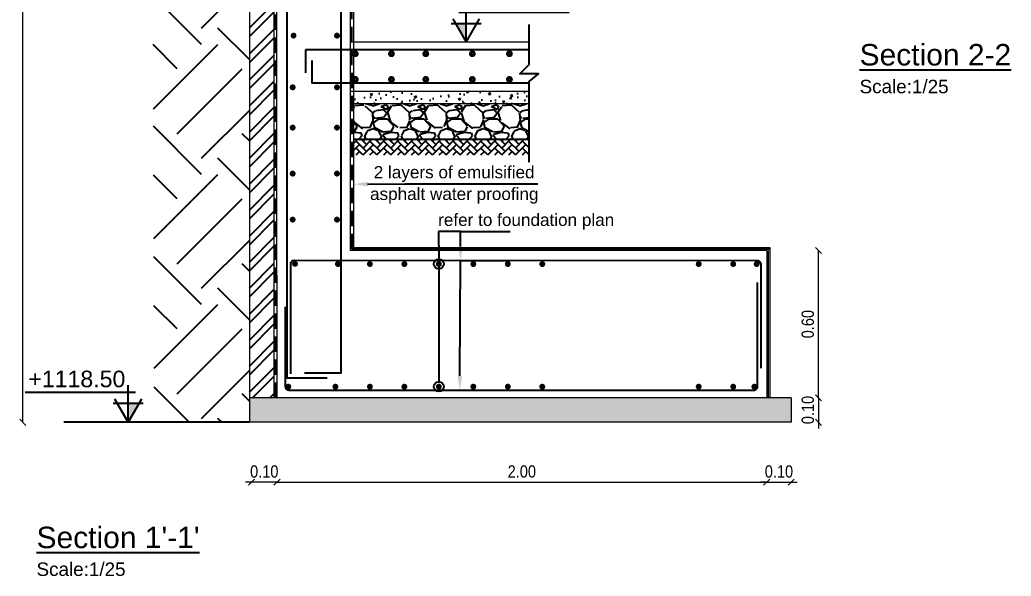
# Model space of a CAD drawing. Header units: metres. Extents: x -55 to 193, y -43 to 92.
# Drawn here: x 144.3 to 160.47, y 39.43 to 48.5 of the extents above; entities that cross this region are included whole.
import ezdxf
from ezdxf import colors
from ezdxf.entities.mleader import LeaderData, LeaderLine
from ezdxf.math import Vec2, Vec3

# ---------------------------------------------------------------- set-up
doc = ezdxf.new("R2010")
doc.units = ezdxf.units.M
doc.header["$MEASUREMENT"] = 0
doc.linetypes.add('HIDDEN', pattern=[0.375, 0.25, -0.125])
for name, color, linetype in [('A-LEVELS', 9, 'Continuous'), ('S-BAR', 6, 'Continuous'), ('S-BAR DOT', 6, 'Continuous'), ('S-HATCH', 9, 'Continuous'), ('S-Leaders', 137, 'Continuous'), ('S-Steel', 3, 'Continuous'), ('S-SYMPOLS', 6, 'Continuous'), ('S-TEXT SUB TITLE', 2, 'Continuous'), ('S-WATER PROOF', 8, 'HIDDEN')]:
    doc.layers.add(name, color=color, linetype=linetype)
for name, color, linetype, lineweight in [('S-CONCRETE', 2, 'Continuous', 15), ('S-CONCRETE DETAILS', 2, 'Continuous', 15), ('S-DIMENSIONS', 134, 'Continuous', 13), ('S-TEXT-STEEL', 255, 'Continuous', 15)]:
    doc.layers.add(name, color=color, linetype=linetype, lineweight=lineweight)
doc.styles.add('ARIAL', font='arial.ttf')
doc.styles.add('Site 1-200 (m)', font='arial.ttf', dxfattribs={"width": 0.85, "height": 0.2})
doc.styles.add('Tahoma', font='arial.ttf')
doc.linetypes.add('ZIGZAG', pattern='A,0.0001,-0.2,[131,arial.ttf,S=0.2,R=0,X=-0.2,Y=0],-0.4,[131,ltypeshp.shx,S=0.2,R=180,X=0.2,Y=0],-0.2', length=0.8001000000000001)
doc.dimstyles.new('1-25--', dxfattribs={"dimtxt": 0.36, "dimasz": 0.1, "dimexe": 0.144, "dimexo": 0.144, "dimgap": 0.072, "dimtad": 1, "dimlfac": 0.25, "dimzin": 1, "dimtxsty": 'Site 1-200 (m)', "dimblk": 'OBLIQUE', "dimcen": 90, "dimse1": 1, "dimse2": 1, "dimclrd": 256, "dimclrt": 256, "dimadec": 3, "dimazin": 3, "dimtfac": 1, "dimtix": 1, "dimtmove": 2, "dimatfit": 3, "dimfxl": 0.144, "dimlwd": -1})

# ---------------------------------------------------------------- blocks, each defined once
blk = doc.blocks.new('LEV')
at = {"layer": 'A-LEVELS'}
blk.add_hatch(color=254, dxfattribs=at).paths.add_polyline_path([(0.1169134295108882, 0.2025000000000006), (0, 0.2025000000000006), (0, 0)])
for p, q in [((0.0810000000000031, 0.3239999999999981), (-1.118999999999996, 0.3239999999999981)), ((0, 0), (0, 0.4050000000000012)), ((0, 0), (-0.144882685902175, 0.2509441731196063)), ((0.144882685902175, 0.2509441731196347), (0, 0)), ((0, 0.2025000000000006), (-0.1619999999999919, 0.2025000000000006)), ((0.1619999999999919, 0.2025000000000006), (0, 0.2025000000000006))]:
    blk.add_line(p, q, dxfattribs=at)
blk = doc.blocks.new('ELEVATION LEVEL')
at = {"layer": 'A-LEVELS', "xscale": -1}
blk.add_blockref('LEV', (0, 0), dxfattribs=at)
at = {"layer": 'A-LEVELS', "style": 'ARIAL'}
blk.add_attdef('+651.35', (0.1127573357080109, 0.4249593952554278), '', height=0.2199999999999998, rotation=359.9993380090004, dxfattribs=at)
blk = doc.blocks.new('_OBLIQUE')
at = {"color": 0, "linetype": 'ByBlock'}
blk.add_line((-0.5, -0.5), (0.5, 0.5), dxfattribs=at)
blk = doc.blocks.new('*D225')
at = {"layer": 'S-DIMENSIONS', "transparency": 16777216}
blk.add_line((148.4920862550079, 40.96156794216496), (156.4814348531569, 40.96156794216496), dxfattribs=at)
at = {"layer": 'S-DIMENSIONS', "transparency": 16777216, "xscale": 0.1, "yscale": 0.1, "zscale": 0.1, "rotation": 180}
blk.add_blockref('_OBLIQUE', (148.4920862550079, 40.96156794216496), dxfattribs=at)
at = {"layer": 'S-DIMENSIONS', "transparency": 16777216, "xscale": 0.1, "yscale": 0.1, "zscale": 0.1}
blk.add_blockref('_OBLIQUE', (156.4814348531569, 40.96156794216496), dxfattribs=at)
at = {"layer": 'S-DIMENSIONS', "transparency": 16777216, "insert": (152.4867605540824, 41.1356825397093), "char_height": 0.2, "attachment_point": 5, "style": 'Site 1-200 (m)'}
blk.add_mtext('\\A1;2.00', dxfattribs=at)
blk = doc.blocks.new('*D226')
at = {"layer": 'S-DIMENSIONS', "transparency": 16777216}
blk.add_line((157.3264968517379, 42.3391195401128), (157.3264968517379, 44.7391195401128), dxfattribs=at)
at = {"layer": 'S-DIMENSIONS', "transparency": 16777216, "xscale": 0.1, "yscale": 0.1, "zscale": 0.1}
for p, rotation in [((157.3264968517379, 44.7391195401128), 90), ((157.3264968517379, 42.3391195401128), 270)]:
    blk.add_blockref('_OBLIQUE', p, dxfattribs=dict(at, rotation=rotation))
at = {"layer": 'S-DIMENSIONS', "transparency": 16777216, "insert": (157.1523822541935, 43.53911954011283), "char_height": 0.2, "attachment_point": 5, "rotation": 90, "style": 'Site 1-200 (m)'}
blk.add_mtext('\\A1;0.60', dxfattribs=at)
blk = doc.blocks.new('*D223')
at = {"layer": 'S-DIMENSIONS', "transparency": 16777216}
for p, q in [((148.0775843185949, 40.96156794216496), (147.977584318595, 40.96156794216496)), ((148.4920862550079, 40.96156794216496), (148.0775843185949, 40.96156794216496)), ((148.4920862550079, 40.96156794216496), (148.5920862550079, 40.96156794216496))]:
    blk.add_line(p, q, dxfattribs=at)
at = {"layer": 'S-DIMENSIONS', "transparency": 16777216, "xscale": 0.1, "yscale": 0.1, "zscale": 0.1}
blk.add_blockref('_OBLIQUE', (148.0775843185949, 40.96156794216496), dxfattribs=at)
at = {"layer": 'S-DIMENSIONS', "transparency": 16777216, "xscale": 0.1, "yscale": 0.1, "zscale": 0.1, "rotation": 180}
blk.add_blockref('_OBLIQUE', (148.4920862550079, 40.96156794216496), dxfattribs=at)
at = {"layer": 'S-DIMENSIONS', "transparency": 16777216, "insert": (148.2848352868014, 41.1356825397093), "char_height": 0.2, "attachment_point": 5, "style": 'Site 1-200 (m)'}
blk.add_mtext('\\A1;0.10', dxfattribs=at)
blk = doc.blocks.new('*D224')
at = {"layer": 'S-DIMENSIONS', "transparency": 16777216}
for p, q in [((157.3264968517379, 42.3391195401128), (157.3264968517379, 42.4391195401128)), ((157.3264968517379, 42.3391195401128), (157.3264968517379, 41.93911954011317)), ((157.3264968517379, 41.93911954011317), (157.3264968517379, 41.83911954011317))]:
    blk.add_line(p, q, dxfattribs=at)
at = {"layer": 'S-DIMENSIONS', "transparency": 16777216, "xscale": 0.1, "yscale": 0.1, "zscale": 0.1}
for p, rotation in [((157.3264968517379, 42.3391195401128), 270), ((157.3264968517379, 41.93911954011317), 90)]:
    blk.add_blockref('_OBLIQUE', p, dxfattribs=dict(at, rotation=rotation))
at = {"layer": 'S-DIMENSIONS', "transparency": 16777216, "insert": (157.1523822541935, 42.13911954011301), "char_height": 0.2, "attachment_point": 5, "rotation": 90, "style": 'Site 1-200 (m)'}
blk.add_mtext('\\A1;0.10', dxfattribs=at)
blk = doc.blocks.new('*D227')
at = {"layer": 'S-DIMENSIONS', "transparency": 16777216}
for p, q in [((156.4814348531569, 40.96156794216496), (156.3814348531569, 40.96156794216496)), ((156.4814348531569, 40.96156794216496), (156.8814348531565, 40.96156794216496)), ((156.8814348531565, 40.96156794216496), (156.9814348531565, 40.96156794216496))]:
    blk.add_line(p, q, dxfattribs=at)
at = {"layer": 'S-DIMENSIONS', "transparency": 16777216, "xscale": 0.1, "yscale": 0.1, "zscale": 0.1}
blk.add_blockref('_OBLIQUE', (156.4814348531569, 40.96156794216496), dxfattribs=at)
at = {"layer": 'S-DIMENSIONS', "transparency": 16777216, "xscale": 0.1, "yscale": 0.1, "zscale": 0.1, "rotation": 180}
blk.add_blockref('_OBLIQUE', (156.8814348531565, 40.96156794216496), dxfattribs=at)
at = {"layer": 'S-DIMENSIONS', "transparency": 16777216, "insert": (156.6814348531567, 41.1356825397093), "char_height": 0.2, "attachment_point": 5, "style": 'Site 1-200 (m)'}
blk.add_mtext('\\A1;0.10', dxfattribs=at)
blk = doc.blocks.new('*D229')
at = {"layer": 'S-DIMENSIONS', "transparency": 16777216}
blk.add_line((144.3464483999245, 41.93911954011317), (144.3464483999245, 61.88468011097985), dxfattribs=at)
at = {"layer": 'S-DIMENSIONS', "transparency": 16777216, "xscale": 0.1, "yscale": 0.1, "zscale": 0.1}
for p, rotation in [((144.3464483999245, 61.88468011097985), 90), ((144.3464483999245, 41.93911954011317), 270)]:
    blk.add_blockref('_OBLIQUE', p, dxfattribs=dict(at, rotation=rotation))
at = {"layer": 'S-DIMENSIONS', "transparency": 16777216, "insert": (144.1722655895562, 51.91189982554654), "char_height": 0.2, "attachment_point": 5, "rotation": 90, "style": 'Site 1-200 (m)'}
blk.add_mtext('\\A1;2.50m<H<3.00m', dxfattribs=at)

msp = doc.modelspace()

# ---------------------------------------------------------------- hatches: boundary and pattern name
at = {"layer": 'S-HATCH'}
h = msp.add_hatch(dxfattribs=at)
h.set_pattern_fill('EARTH', color=256, scale=6, angle=45)
h.set_pattern_definition([(45, (-6831.882740023864, -15.27410330737431), (2e-16, 2.121320343559642), [1.5, -1.5]), (45, (-6832.280487588301, -14.8763557429392), (2e-16, 2.121320343559642), [1.5, -1.5]), (45, (-6832.678235152676, -14.47860817850407), (2e-16, 2.121320343559642), [1.5, -1.5]), (135, (-6832.678235152676, -14.21344313556794), (-2.121320343559642, 4e-16), [1.5, -1.5]), (135, (-6832.280487588301, -13.81569557119284), (-2.121320343559642, 4e-16), [1.5, -1.5]), (135, (-6831.882740023864, -13.41794800681775), (-2.121320343559642, 4e-16), [1.5, -1.5])])
h.paths.add_polyline_path([(146.4272436669052, 61.58353299318886), (146.4920862550079, 41.93911952648711), (148.0420850595582, 41.93911955374104), (148.0420862550072, 61.88468736366492), (146.2531974008579, 61.8846873623789), (146.4272436669052, 61.57961568837534)])
h = msp.add_hatch(dxfattribs=at)
h.set_pattern_fill('ANSI32', color=256, scale=0.8, style=0)
h.set_pattern_definition([(45, (13.58779886995757, 91.68140778011735), (-0.2121320343559642, 0.2121320343559643), []), (45, (13.7292202259577, 91.68140778011735), (-0.2121320343559642, 0.2121320343559643), [])])
h.paths.add_polyline_path([(148.4420862549904, 61.88444616679233), (148.0420862550072, 61.8846873623789), (148.0420849341753, 42.33912006916587), (148.4420849341749, 42.33912006916587)])
h = msp.add_hatch(dxfattribs=at)
h.set_pattern_fill('AR-CONC', color=256, scale=0.05, style=0)
h.set_pattern_definition([(50, (-216868.0391850154, -200734.6400983147), (0.3586300913003767, -0.0313760674912976), [0.0375, -0.4125]), (355, (-216868.0391850154, -200734.6400983147), (-0.0693756668065, 0.3760960668500059), [0.03, -0.33]), (100.45144446, (-216868.0092991749, -200734.6427129867), (0.289254423363556, 0.3447199954843148), [0.0318700959999997, -0.3505710559999952]), (46.18420000000001, (-216868.0391850154, -200734.5400983147), (0.5336206653357861, -0.0827596403965383), [0.0562499999999994, -0.6187499999999905]), (96.63563549000003, (-216867.9947166428, -200734.5469949681), (0.4673309728371143, 0.4870593003872753), [0.047805171, -0.52585688]), (351.18416399, (-216868.0391850154, -200734.5400983147), (0.4673309725273866, 0.4870593001349951), [0.045, -0.4950000005]), (21, (-216867.9891850153, -200734.5650983146), (0.2984535260592309, -0.2013094453326694), [0.0375, -0.4125]), (326, (-216867.9891850153, -200734.5650983146), (0.1216576659607909, 0.3625750225234265), [0.03, -0.33]), (71.45144474, (-216867.9643138883, -200734.5818741017), (0.4201111883649856, 0.1612655764031769), [0.031870095, -0.350571056]), (37.5, (-216868.0391850154, -200734.6400983147), (0.0060799276586453, 0.1664469269156558), [0, -0.326, 0, -0.335, 0, -0.33125]), (7.499999999999999, (-216868.0391850154, -200734.6400983147), (0.1315347687210743, 0.1972058559411801), [0, -0.191, 0, -0.3185, 0, -0.12625]), (327.5, (-216868.1506850154, -200734.6400983147), (0.2669112180862045, -0.0112774358671899), [0, -0.125, 0, -0.39, 0, -0.5175]), (317.5, (-216868.2006850154, -200734.6400983147), (0.2915930846711932, 0.0500524911661589), [0, -0.1625, 0, -0.259, 0, -0.3675])])
h.paths.add_polyline_path([(149.7420272427716, 47.13229605835302), (152.6064053486879, 47.13225995320324), (152.6064053486879, 47.33225995320215), (149.7420272427716, 47.33229605835375)])
h = msp.add_hatch(dxfattribs=at)
h.set_pattern_fill('GRAVEL', color=256, scale=0.6000000000000001, style=0)
h.set_pattern_definition([(311.9872, (553.419679665134, 250.6050740266383), (4.799998939294897, -5.400000804964348), [0.0807215999999961, -7.991452799999752]), (355.0303, (553.473679665134, 250.5450740266388), (-7.200000630910581, 0.5999947842042312), [0.1385208, -13.713555]), (47.4896, (553.611679665135, 250.5330740266382), (-5.999994431008087, -6.600005204322719), [0.0976728, -9.669619200000001]), (272.7263, (553.8456796651352, 250.3830740266386), (-0.5999976106363143, 12.00000017698408), [0.1261427999999955, -12.48813479999949]), (247.1663, (553.8516796651347, 250.2570740266384), (3.000005943262284, 7.199997847066666), [0.123693, -12.2456238]), (182.7263, (553.803679665134, 250.1430740266388), (12.00000017698408, 0.599997610636315), [0.1261428, -12.4881348]), (142.3057999999999, (553.6776796651338, 250.1370740266394), (7.800004407370786, -5.999994243096318), [0.1668174, -16.5149094]), (107.7446999999999, (553.5456796651342, 250.2390740266383), (-4.200006457623245, 13.19999773874351), [0.1574928, -15.5917926]), (58.57040000000004, (553.4976796651354, 250.3890740266379), (4.80000494050582, 7.799997021895541), [0.12657, -12.5304438]), (4.763600000000002, (553.5636796651341, 250.4970740266381), (-6.600000567791751, -0.5999949195967563), [0.1444991999999892, -7.080457799999648]), (317.6026, (553.7076796651344, 250.5090740266388), (7.20000441064394, -6.599995249208472), [0.1868688, -18.500025]), (41.18590000000001, (553.2516796651342, 250.3770740266392), (4.200001768083429, 3.599998388005654), [0.0637806, -6.314306400000002]), (8.530799999999996, (553.299679665135, 250.4190740266386), (-7.799998970889078, -1.200004746023874), [0.1213421999999946, -12.01290659999932]), (315, (553.419679665134, 250.4370740266387), (1e-16, -0.6000001856693716), [0.0848526, -0.7636752000000002]), (336.8014, (553.4616796651353, 250.5090740266388), (-2.999999838400245, 1.200000795158912), [0.045694799999998, -4.523768999999746]), (248.1986, (553.5036796651347, 250.4910740266387), (0.5999999463003894, 1.800000163806462), [0.0646218, -3.1664772]), (149.0362, (553.4796796651353, 250.4310740266392), (-1.799998813372798, 1.20000149012444), [0.1049573999999945, -3.393613799999823]), (18.43489999999999, (553.3896796651352, 250.4850740266393), (-1.200000260755777, -0.5999990419336246), [0.0758946, -1.8214722]), (163.6105, (553.8516796651347, 250.4910740266387), (-6.000001319047176, 1.799995625890782), [0.10632, -10.525707]), (109.6538, (553.749679665134, 250.5210740266394), (2.399997148423048, -6.600001281363734), [0.0891966, -8.830444799999999]), (246.8014, (553.3896796651352, 250.6050740266383), (1.200000795158912, 2.999999838400245), [0.0913889999999961, -4.478074799999746]), (196.3895, (553.3536796651351, 250.5210740266394), (6.000001319047175, 1.799995625890784), [0.1063199999999945, -10.5257069999993]), (200.556, (553.8516796651347, 250.1190740266393), (3.000001106725453, 1.19999759785295), [0.102528, -5.0238744]), (245.2249, (553.7556796651351, 250.0830740266393), (2.999995313547101, 6.60000205310347), [0.0859067999999985, -8.50478579999981]), (113.1985999999999, (553.3836796651339, 250.005074026638), (-1.200000795158913, 2.999999838400245), [0.0913889999999961, -4.47807479999975]), (162.6459999999999, (553.3476796651338, 250.0890740266387), (7.800001211458101, -2.399996701355471), [0.1005786, -9.9572544]), (110.5559999999999, (553.6776796651338, 250.005074026638), (1.199997597852952, -3.000001106725453), [0.051264, -5.0751384]), (78.69010000000006, (553.419679665134, 250.005074026638), (0.5999985792969632, 2.400000451338571), [0.0305939999999987, -3.028817399999826]), (14.03620000000001, (553.4256796651352, 250.0350740266386), (-1.800000327593843, -0.5999988344167475), [0.123693, -2.35017]), (353.991, (553.5456796651342, 250.0650740266392), (-5.999999850543626, 0.5999995904891051), [0.11463, -11.3483538]), (236.3099, (553.4796796651353, 250.3770740266392), (0.6000008007043146, 1.199999734662696), [0.0865332, -2.0767974]), (186.8428, (553.4316796651347, 250.305074026639), (-10.19999961928713, -1.200004798754856), [0.1510764, -14.9565378]), (119.0546, (553.281679665135, 250.287074026639), (2.400000016319568, -4.200000230741812), [0.0617735999999996, -6.115604399999948]), (90, (553.2516796651342, 250.3410740266391), (0.6000000000000001, 0.6000000000000001), [0.036, -0.5640000000000001]), (59.74360000000005, (553.5576796651349, 250.0830740266393), (-2.399996932081616, -4.20000147351284), [0.0833544, -8.252112]), (131.9872, (553.5996796651343, 250.1550740266394), (-4.799998939294896, 5.400000804964349), [0.1614432, -7.9107312]), (180, (553.4916796651341, 250.2750740266384), (-0.6000000000000001, 0.6000000000000001), [0.156, -0.4440000000000001]), (214.6952, (553.3356796651351, 250.2750740266384), (5.999996555392517, 4.200005165756675), [0.0948684, -9.391964399999999]), (285.9454, (553.2576796651337, 250.2210740266383), (0.5999999335778287, -2.40000007599129), [0.0873612, -4.280704800000001]), (332.354, (553.281679665135, 250.1370740266394), (11.39999748430775, -6.000004627901509), [0.142239, -14.0816844]), (4.573900000000004, (553.4076796651352, 250.0710740266387), (7.800000334987281, 0.5999968806966506), [0.1504793999999891, -14.89744439999929])])
h.paths.add_polyline_path([(152.6064053486879, 47.13225995320324), (152.6064053486879, 46.54832737802833), (149.7420272427716, 46.54832737802833), (149.7420272427716, 47.13225995320324)])
h = msp.add_hatch(dxfattribs=at)
h.set_pattern_fill('AR-HBONE', color=256, scale=0.02, style=0)
h.set_pattern_definition([(135, (553.8516796651347, 250.001074026639), (0, 0.1131370849898476), [0.2400000000000001, -0.08]), (45, (553.7951111226539, 250.057642569178), (0, 0.1131370849898476), [0.2400000000000001, -0.08])])
h.paths.add_polyline_path([(152.6064053486879, 46.29832737802833), (152.6064053486879, 46.54832737802833), (149.7420272427716, 46.54836348317992), (149.7420272427716, 46.29832737802833)])
at = {"layer": 'S-HATCH', "ltscale": 0.01}
h = msp.add_hatch(dxfattribs=at)
h.set_pattern_fill('AR-CONC', color=256, scale=0.05, style=0)
h.set_pattern_definition([(50, (-18.22770847896396, 67.29171910825431), (0.3586300913003767, -0.0313760674912976), [0.0375, -0.4125]), (355, (-18.22770847896396, 67.29171910825431), (-0.0693756668065, 0.3760960668500059), [0.03, -0.33]), (100.45144446, (-18.1978226384636, 67.28910443625506), (0.289254423363556, 0.3447199954843148), [0.0318700959999999, -0.350571055999998]), (46.18420000000001, (-18.22770847896396, 67.39171910825468), (0.5336206653357861, -0.0827596403965383), [0.0562499999999998, -0.618749999999996]), (96.63563549000003, (-18.18324010646398, 67.38482245475466), (0.4673309728371143, 0.4870593003872753), [0.047805171, -0.52585688]), (351.18416399, (-18.22770847896396, 67.39171910825468), (0.4673309725273866, 0.4870593001349951), [0.045, -0.4950000005]), (21, (-18.17770847896287, 67.36671910825504), (0.2984535260592309, -0.2013094453326694), [0.0375, -0.4125]), (326, (-18.17770847896287, 67.36671910825504), (0.1216576659607909, 0.3625750225234265), [0.03, -0.33]), (71.45144474, (-18.15283735196323, 67.34994332125467), (0.4201111883649856, 0.1612655764031769), [0.031870095, -0.350571056]), (37.5, (-18.22770847896396, 67.29171910825431), (0.0060799276586453, 0.1664469269156558), [0, -0.326, 0, -0.335, 0, -0.33125]), (7.499999999999999, (-18.22770847896396, 67.29171910825431), (0.1315347687210743, 0.1972058559411801), [0, -0.191, 0, -0.3185, 0, -0.12625]), (327.5, (-18.33920847896303, 67.29171910825431), (0.2669112180862045, -0.0112774358671899), [0, -0.125, 0, -0.39, 0, -0.5175]), (317.5, (-18.38920847896412, 67.29171910825431), (0.2915930846711932, 0.0500524911661589), [0, -0.1625, 0, -0.259, 0, -0.3675])])
h.paths.add_polyline_path([(148.0420850595582, 42.3391195401128), (148.0420850595582, 41.93911954011317), (156.8814348531565, 41.93911954011317), (156.8814348531565, 42.3391195401128)])

# ---------------------------------------------------------------- linework, layer by layer
at = {"layer": 'A-LEVELS'}
msp.add_line((148.0420850595582, 41.93911954011317, -26.42284410040534), (145.0138362302113, 41.93911954011317, -26.42284410040534), dxfattribs=at)
at = {"layer": 'S-BAR', "const_width": 0.0495, "elevation": -26.42284410040534}
for points in [[(148.785924620266, 48.24371723878364, 1), (148.7395183703265, 48.24371723878364, 1)], [(148.785924620266, 48.24371723878364, 1), (148.7395183703265, 48.24371723878364, 1)], [(149.4481986417558, 48.24371723878364, -1), (149.4946048916953, 48.24371723878364, -1)], [(149.4481986417558, 48.24371723878364, -1), (149.4946048916953, 48.24371723878364, -1)], [(148.7712690694733, 47.40068456976231, 1), (148.7248628195338, 47.40068456976231, 1)], [(148.7712690694733, 47.40068456976231, 1), (148.7248628195338, 47.40068456976231, 1)], [(149.4481986417558, 47.40068456976231, -1), (149.4946048916953, 47.40068456976231, -1)], [(149.4481986417558, 47.40068456976231, -1), (149.4946048916953, 47.40068456976231, -1)], [(148.7712690694733, 46.74371723878365, 1), (148.7248628195338, 46.74371723878365, 1)], [(148.7712690694733, 46.74371723878365, 1), (148.7248628195338, 46.74371723878365, 1)], [(149.4481986417558, 46.74371723878365, -1), (149.4946048916953, 46.74371723878365, -1)], [(149.4481986417558, 46.74371723878365, -1), (149.4946048916953, 46.74371723878365, -1)], [(148.7712690694733, 45.99371723878364, 1), (148.7248628195338, 45.99371723878364, 1)], [(148.7712690694733, 45.99371723878364, 1), (148.7248628195338, 45.99371723878364, 1)], [(149.4481986417558, 45.99371723878364, -1), (149.4946048916953, 45.99371723878364, -1)], [(149.4481986417558, 45.99371723878364, -1), (149.4946048916953, 45.99371723878364, -1)], [(148.7712690694733, 45.24371723878364, 1), (148.7248628195338, 45.24371723878364, 1)], [(148.7712690694733, 45.24371723878364, 1), (148.7248628195338, 45.24371723878364, 1)], [(149.4481986417558, 45.24371723878364, -1), (149.4946048916953, 45.24371723878364, -1)], [(149.4481986417558, 45.24371723878364, -1), (149.4946048916953, 45.24371723878364, -1)], [(148.8095995255215, 44.52223959544583, 1), (148.7631932755819, 44.52223959544583, 1)], [(149.5096066624264, 44.51917878451466, 1), (149.463200412485, 44.51917878451466, 1)], [(150.0311333360222, 44.51917878451466, 1), (149.9847270860827, 44.51917878451466, 1)], [(150.593705571071, 44.51917878451466, 1), (150.5472993211296, 44.51917878451466, 1)], [(151.1562778061179, 44.51917878451466, 1), (151.1098715561783, 44.51917878451466, 1)], [(151.7188500411666, 44.51917878451466, 1), (151.6724437912252, 44.51917878451466, 1)], [(152.2814222762135, 44.51917878451466, 1), (152.2350160262739, 44.51917878451466, 1)], [(152.8439945112622, 44.51917878451466, 1), (152.7975882613209, 44.51917878451466, 1)], [(155.3959153444581, 44.51917878451466, 1), (155.3495090945186, 44.51917878451466, 1)], [(155.9584875795068, 44.51917878451466, 1), (155.9120813295655, 44.51917878451466, 1)], [(156.2948931424277, 44.51917878451466, -1), (156.3412993923691, 44.51917878451466, -1)], [(148.700482756214, 42.51945089198314, -1), (148.6540765062745, 42.51945089198314, -1)], [(149.4685611009753, 42.51945089198314, -1), (149.422154851034, 42.51945089198314, -1)], [(150.0311333360222, 42.51945089198314, -1), (149.9847270860827, 42.51945089198314, -1)], [(150.593705571071, 42.51945089198314, -1), (150.5472993211296, 42.51945089198314, -1)], [(151.1562778061179, 42.51945089198314, -1), (151.1098715561783, 42.51945089198314, -1)], [(151.7188500411666, 42.51945089198314, -1), (151.6724437912252, 42.51945089198314, -1)], [(152.2814222762135, 42.51945089198314, -1), (152.2350160262739, 42.51945089198314, -1)], [(152.8439945112622, 42.51945089198314, -1), (152.7975882613209, 42.51945089198314, -1)], [(155.3959153444581, 42.51945089198314, -1), (155.3495090945186, 42.51945089198314, -1)], [(155.9584875795068, 42.51945089198314, -1), (155.9120813295655, 42.51945089198314, -1)], [(156.3035157313413, 42.51945089198314, -1), (156.2571094813999, 42.51945089198314, -1)]]:
    msp.add_lwpolyline(points, format="xyb", close=True, dxfattribs=at)
at = {"layer": 'S-BAR DOT', "const_width": 0.06, "elevation": -26.42284410040534}
for points in [[(149.7952177583428, 47.94804407519229, -1), (149.7441708833429, 47.94804407519229, -1)], [(150.3851785904953, 47.94804407519229, -1), (150.3341317154954, 47.94804407519229, -1)], [(150.9455566139476, 47.94804407519229, -1), (150.8945097389477, 47.94804407519229, -1)], [(151.7048291978716, 47.94804407519229, -1), (151.6537823228718, 47.94804407519229, -1)], [(152.3102475745108, 47.94804407519229, -1), (152.2592006995109, 47.94804407519229, -1)], [(149.7952177583428, 47.52979685217368, 1), (149.7441708833429, 47.52979685217368, 1)], [(150.3851785904953, 47.52979685217368, 1), (150.3341317154954, 47.52979685217368, 1)], [(150.9455566139476, 47.52979685217368, 1), (150.8945097389477, 47.52979685217368, 1)], [(151.7048291978716, 47.52979685217368, 1), (151.6537823228718, 47.52979685217368, 1)], [(152.3102475745108, 47.52979685217368, 1), (152.2592006995109, 47.52979685217368, 1)]]:
    msp.add_lwpolyline(points, format="xyb", close=True, dxfattribs=at)
at = {"layer": 'S-CONCRETE'}
for p, q in [((148.4920862550079, 44.3391195401128, -26.42284410040534), (148.4920862550079, 61.88441601734492, -26.42284410040534)), ((149.6920862972073, 48.13911904394815, -26.42284410040534), (149.6845034833989, 61.88934282543032, -26.42284410040534)), ((149.6920862972073, 44.7391195401128, -26.42284410040534), (149.6920865105111, 48.13911904394815, -26.42284410040534)), ((152.6064053486879, 48.1391211254341, -26.42284410040534), (149.6920865105111, 48.13911904394815, -26.42284410040534)), ((149.6920862617207, 47.3391217208519, -26.42284410040534), (152.6064053486879, 47.3391217208519, -26.42284410040534)), ((156.4814348531569, 44.7391195401128, -26.42284410040534), (149.6920862972073, 44.7391195401128, -26.42284410040534)), ((156.4814348531569, 44.7391195401128, -26.42284410040534), (156.4814348531569, 42.3391195401128, -26.42284410040534)), ((148.4420862550068, 44.38911954011389, -26.42284410040534), (148.4420862550068, 42.3391195401128, -26.42284410040534)), ((148.4920862550079, 44.3391195401128, -26.42284410040534), (148.4920862550079, 42.3391195401128, -26.42284410040534)), ((156.8814348531565, 42.3391195401128, -26.42284410040534), (148.0420850595582, 42.33912008139857, -26.42284410040534)), ((148.0420850595582, 42.3391195401128, -26.42284410040534), (148.0420850595582, 41.93911954011317, -26.42284410040534)), ((156.8814348531565, 42.3391195401128, -26.42284410040534), (156.8814348531565, 41.93911954011317, -26.42284410040534)), ((156.8814348531565, 41.93911954011317, -26.42284410040534), (148.0420850595582, 41.93911954011317, -26.42284410040534))]:
    msp.add_line(p, q, dxfattribs=at)
at = {"layer": 'S-CONCRETE', "elevation": -26.42284410040534}
for points in [[(148.0420862550072, 61.8846873623789), (148.0420850595582, 42.3391195401128)], [(148.4420862550068, 61.88468733512498), (148.4420862550068, 44.38911954011389)]]:
    msp.add_lwpolyline(points, dxfattribs=at)
at = {"layer": 'S-CONCRETE DETAILS', "ltscale": 0.05}
msp.add_line((152.6064053486879, 47.13225995320324, -26.42284410040534), (149.7420272427716, 47.13229605835302, -26.42284410040534), dxfattribs=at)
at = {"layer": 'S-CONCRETE DETAILS', "elevation": -26.42284410040534}
msp.add_lwpolyline([(149.7374341798387, 60.28954947949174), (149.7420358126291, 44.78911954011389), (156.5314348531562, 44.78911954011389), (156.5314348531562, 42.3391195401128)], dxfattribs=at)
at = {"layer": 'S-HATCH'}
msp.add_line((152.6064053486879, 46.54838548601408, -26.42284410040534), (149.7420272427716, 46.54842159116568, -26.42284410040534), dxfattribs=at)
at = {"layer": 'S-HATCH', "linetype": 'ZIGZAG', "ltscale": 0.1}
for p, q in [((156.5314348531562, 44.7640291917837, -26.42284410040534), (149.7170358495859, 44.76405697931521, -26.42284410040534)), ((156.5063844021176, 42.3391195401128, -26.42284410040534), (156.5063844021176, 44.73911953923059, -26.42284410040534)), ((148.4420862550068, 44.36403983634598, -26.42284410040534), (148.451644099301, 44.36405708089485, -26.42284410040534))]:
    msp.add_line(p, q, dxfattribs=at)
at = {"layer": 'S-Leaders', "ltscale": 0.05}
for p, q in [((151.1284830133772, 45.0502359194398, -26.42284410040534), (151.1330647491067, 44.60101967283524, -26.42284410040534)), ((151.4859650561665, 45.0502359194398, -26.42284410040534), (151.1284830133172, 45.05023591938159, -26.42284410040534)), ((151.1331870912868, 44.49597593183824, -26.42284410040534), (151.1330746811481, 42.59945089198313, -26.42284410040534))]:
    msp.add_line(p, q, dxfattribs=at)
for centre in [(151.1330746811472, 44.51917878451466, -26.42284410040534), (151.1330746811481, 42.51945089198314, -26.42284410040534)]:
    msp.add_circle(centre, 0.08, dxfattribs=at)
at = {"layer": 'S-Steel'}
for p, q in [((152.6064053486879, 48.0095440751921, -26.42284410040534), (148.9599512751846, 48.0095440751921, -26.42284410040534)), ((148.9599512751846, 48.0095440751921, -26.42284410040534), (148.9599512751846, 47.63838369554476, -26.42284410040534)), ((149.059951275185, 47.83945723182121, -26.42284410040534), (149.059951275185, 47.46829685217387, -26.42284410040534)), ((152.6064053486879, 47.46829685217387, -26.42284410040534), (149.059951275185, 47.46829685217387, -26.42284410040534))]:
    msp.add_line(p, q, dxfattribs=at)
at = {"layer": 'S-Steel', "elevation": -26.42284410040534}
for points in [[(148.6459728865301, 61.63575760647116), (148.6529273738018, 42.66384096503898), (149.3125683091491, 42.66384096503898)], [(149.5381996656851, 61.73575760647152), (149.5321356696243, 42.74131110214974), (148.9414349543256, 42.74131110214974)]]:
    msp.add_lwpolyline(points, dxfattribs=at)
for points in [[(148.7164011696616, 42.72686308034977), (148.7163963762039, 44.52223959532577, -0.4142135623730951), (148.7763963762034, 44.58223959532527), (156.3065174936498, 44.57666199187086, -0.5021490530384904), (156.3837128668135, 44.5191787843946), (156.3837128668135, 42.8224886852641)], [(148.6244124321419, 43.81917878439533), (148.6244124321419, 42.52248868526301, 0.4142135623730951), (148.6844124321414, 42.46248868526352), (156.2538791070134, 42.46500547778675, 0.5021490530384904), (156.3310744801753, 42.52248868526301), (156.3310744801753, 44.21917878439533)]]:
    msp.add_lwpolyline(points, format="xyb", dxfattribs=at)
at = {"layer": 'S-SYMPOLS', "elevation": -26.42284410040534}
msp.add_lwpolyline([(152.6064053486879, 46.18030753696082), (152.6064053486879, 47.49330409091824), (152.758678535014, 47.6204182086604), (152.4541321624801, 47.6204182086604), (152.6064053486879, 47.77059297198145), (152.6064053486879, 48.42248068791748)], dxfattribs=at)
at = {"layer": 'S-WATER PROOF'}
for p, q in [((148.4670862550064, 42.33912005540521, -26.42284410040534), (148.4670862550064, 61.88468733512498, -26.42284410040534)), ((149.7170358495859, 44.76405697931521, -26.42284410040534), (149.7124339590467, 60.28945187266791, -26.42284410040534))]:
    msp.add_line(p, q, dxfattribs=at)

# ---------------------------------------------------------------- block references
at = {"layer": 'A-LEVELS', "color": 1}
ref = msp.add_blockref('ELEVATION LEVEL', (151.5793062126849, 48.1391190439136, -26.42284410040534), dxfattribs=dict(at, xscale=1.5, yscale=1.5, zscale=1.5))
ref.add_attrib('+651.35', '+Var.', (151.7685403217383, 48.71046618623775, -26.42284410040534), dxfattribs={"height": 0.27, "rotation": 359.999337991919, "style": 'ARIAL'})
ref = msp.add_blockref('ELEVATION LEVEL', (146.0643801551977, 41.93911954011317, -26.42284410040534), dxfattribs=dict(at, xscale=-1.5, yscale=1.5, zscale=1.5))
ref.add_attrib('+651.35', '+1118.50', (144.4350848886864, 42.51045316364259, -26.42284410040534), dxfattribs={"height": 0.27, "rotation": 0.0006620080810112, "style": 'ARIAL'})

# ---------------------------------------------------------------- texts
at = {"layer": 'S-TEXT SUB TITLE', "char_height": 0.35, "attachment_point": 2, "style": 'Tahoma'}
for s, insert, width in [('\\pxql;{\\LSection 2-2\\P\\H0.62857x;\\lScale:1/25}', (161.7340866264198, 48.10732913679007), 7.474096492793389), ("\\pxql;{\\LSection 1'-1'\\P\\H0.62857x;\\lScale:1/25}", (151.4636069118809, 40.23646081756676, -26.42284410040534), 13.78776901127724)]:
    msp.add_mtext(s, dxfattribs=dict(at, insert=insert, width=width))
at = {"layer": 'S-TEXT-STEEL', "style": 'Tahoma'}
for s, p in [('2 layers of emulsified   ', (150.0702982310039, 45.91700002325142, -26.42284410040534)), ('asphalt water proofing', (150.0100675867446, 45.56334009811535, -26.42284410040534))]:
    msp.add_text(s, height=0.2, dxfattribs=at).set_placement(p)
at = {"layer": 'S-TEXT-STEEL', "ltscale": 0.05, "insert": (151.121315376886, 45.34050804481792, -26.42284407594014), "char_height": 0.2, "width": 3.132829893049281, "attachment_point": 1, "style": 'ARIAL'}
msp.add_mtext('refer to foundation plan', dxfattribs=at)

# ---------------------------------------------------------------- dimensions: what is measured, and where the dimension line sits
at = {"layer": 'S-DIMENSIONS'}
dim = msp.add_linear_dim(base=(144.3464483999245, 61.88468011097985), p1=(148.0420850595582, 41.93911954011317, -26.42284410040534), p2=(148.0541120124712, 61.88468011097985, -26.42284410040534), angle=90, text='2.50m<H<3.00m', dimstyle='1-25--', dxfattribs=at)
dim.commit()
dim.dimension.update_dxf_attribs({"geometry": '*D229', "text_midpoint": (144.1722655895562, 51.91189982554654)})
for base, p1, p2, picture, middle in [((157.3264968517379, 44.7391195401128, -26.42284410040534), (156.4814348531569, 42.3391195401128, -26.42284410040534), (156.4814348531569, 44.7391195401128, -26.42284410040534), '*D226', (157.1523822541935, 43.53911954011283, -26.42284410040534)), ((157.3264968517379, 41.93911954011317, -26.42284410040534), (156.8814348531565, 42.3391195401128, -26.42284410040534), (156.8814348531565, 41.93911954011317, -26.42284410040534), '*D224', (157.1523822541935, 42.13911954011301, -26.42284410040534))]:
    dim = msp.add_linear_dim(base=base, p1=p1, p2=p2, angle=90, dimstyle='1-25--', dxfattribs=at)
    dim.commit()
    dim.dimension.update_dxf_attribs({"geometry": picture, "text_midpoint": middle})
for base, p1, p2, picture, middle in [((148.0775843185949, 40.96156794216496, -26.42284410040534), (148.4920862550079, 42.3391195401128, -26.42284410040534), (148.0775843185949, 42.33912007859343, -26.42284410040534), '*D223', (148.2848352868014, 41.1356825397093, -26.42284410040534)), ((156.4814348531569, 40.96156794216496, -26.42284410040534), (148.4920862550079, 42.3391195401128, -26.42284410040534), (156.4814348531569, 42.3391195401128, -26.42284410040534), '*D225', (152.4867605540824, 41.1356825397093, -26.42284410040534)), ((156.8814348531565, 40.96156794216496, -26.42284410040534), (156.4814348531569, 42.3391195401128, -26.42284410040534), (156.8814348531565, 42.3391195401128, -26.42284410040534), '*D227', (156.6814348531567, 41.1356825397093, -26.42284410040534))]:
    dim = msp.add_linear_dim(base=base, p1=p1, p2=p2, dimstyle='1-25--', dxfattribs=at)
    dim.commit()
    dim.dimension.update_dxf_attribs({"geometry": picture, "text_midpoint": middle})

# ---------------------------------------------------------------- leaders
at = {"layer": 'S-Leaders', "ltscale": 0.05}
ml = msp.add_multileader_mtext('Standard', dxfattribs=at)
ml.set_content('{\\fISOCPEUR|b0|i0|c0|p34; }', color=256, style='Tahoma')
ml.set_leader_properties(color=256)
ml.build(insert=Vec2(0, 0))
ml.multileader.update_dxf_attribs({"text_left_attachment_type": 6, "text_right_attachment_type": 6, "dogleg_length": 5, "arrow_head_size": 0.23})
ctx = ml.context
ctx.base_point, ctx.char_height, ctx.arrow_head_size, ctx.landing_gap_size, ctx.plane_origin = Vec3(152.6653538123234, 45.82735548240985, -26.42284410040534), 0.2, 0.23, 0.02, Vec3(149.5317296262669, 45.82049698485012, -26.42284410040534)
ctx.left_attachment, ctx.right_attachment, ctx.attachment_type = 6, 6, 1
notes = []
notes.append((ctx, [(0, (1, 1, 0), (150.588452921454, 45.82735548240985, -26.42284410040534), (1, 0), 2.076900890869419, [(0, [(149.7417296262661, 45.82049698485012, -26.42284410040534)], 0, [])])]))
ctx.mtext.insert, ctx.mtext.flow_direction = Vec3(152.6853538123234, 46.02735548240694, -26.42284410040534), 5
ml = msp.add_multileader_mtext('Standard', dxfattribs=at)
ml.set_content('\\A1;{\\fISOCPEUR|b0|i0|c0|p34;         }', color=256, style='Tahoma')
ml.set_leader_properties(color=256)
ml.build(insert=Vec2(0, 0))
ml.multileader.update_dxf_attribs({"text_left_attachment_type": 6, "text_right_attachment_type": 6, "dogleg_length": 0.02, "arrow_head_size": 0.23})
ctx = ml.context
ctx.base_point, ctx.char_height, ctx.arrow_head_size, ctx.landing_gap_size, ctx.plane_origin = Vec3(151.7233425925274, 45.0502359194398, -26.42284410040534), 0.2, 0.23, 0.02, Vec3(180.0259544638247, 51.59556550146233, -26.42284410040534)
ctx.left_attachment, ctx.right_attachment, ctx.attachment_type = 6, 6, 1
notes.append((ctx, [(0, (1, 1, 0), (151.4859650561665, 45.0502359194398, -26.42284410040534), (1, 0), 0.2373775363608674, [(0, [(151.4859650561665, 44.57454519542486, -26.42284410040534)], 0, []), (1, [(151.4859650561665, 44.57454519542486, -26.42284410040534)], 0, [])])]))
ctx.mtext.insert, ctx.mtext.flow_direction = Vec3(151.7433425925264, 45.25023591944052, -26.42284410040534), 5
ml = msp.add_multileader_mtext('Standard', dxfattribs=at)
ml.set_content('\\A1;{\\fISOCPEUR|b0|i0|c0|p34;         }', color=256, style='Tahoma')
ml.set_leader_properties(color=256)
ml.build(insert=Vec2(0, 0))
ml.multileader.update_dxf_attribs({"text_left_attachment_type": 6, "text_right_attachment_type": 6, "dogleg_length": 0.02, "arrow_head_size": 0.23})
ctx = ml.context
ctx.base_point, ctx.char_height, ctx.arrow_head_size, ctx.landing_gap_size, ctx.plane_origin = Vec3(151.7231305193711, 44.57793335339321, -26.42284410040534), 0.2, 0.23, 0.02, Vec3(180.0257423906684, 51.12326293541574, -26.42284410040534)
ctx.left_attachment, ctx.right_attachment, ctx.attachment_type = 6, 6, 1
notes.append((ctx, [(0, (1, 1, 0), (151.4857529830102, 44.57793335339321, -26.42284410040534), (1, 0), 0.2373775363608674, [(0, [(151.4744714705029, 42.46374708152514, -26.42284410040534)], 0, []), (1, [(151.4744714705029, 42.46374708152514, -26.42284410040534)], 0, [])])]))
ctx.mtext.insert, ctx.mtext.flow_direction = Vec3(151.7431305193701, 44.77793335339394, -26.42284410040534), 5
for ctx, leaders in notes:
    for number, flags, end, landing, length, lines in leaders:
        leader = LeaderData()
        leader.index, (leader.has_last_leader_line, leader.has_dogleg_vector, leader.attachment_direction) = number, flags
        leader.last_leader_point, leader.dogleg_vector, leader.dogleg_length = Vec3(end), Vec3(landing), length
        for number, points, colour, breaks in lines:
            line = LeaderLine()
            line.index, line.vertices, line.color, line.breaks = number, Vec3.list(points), colors.encode_raw_color(colour), breaks
            leader.lines.append(line)
        ctx.leaders.append(leader)

doc.saveas('drawing.dxf')
